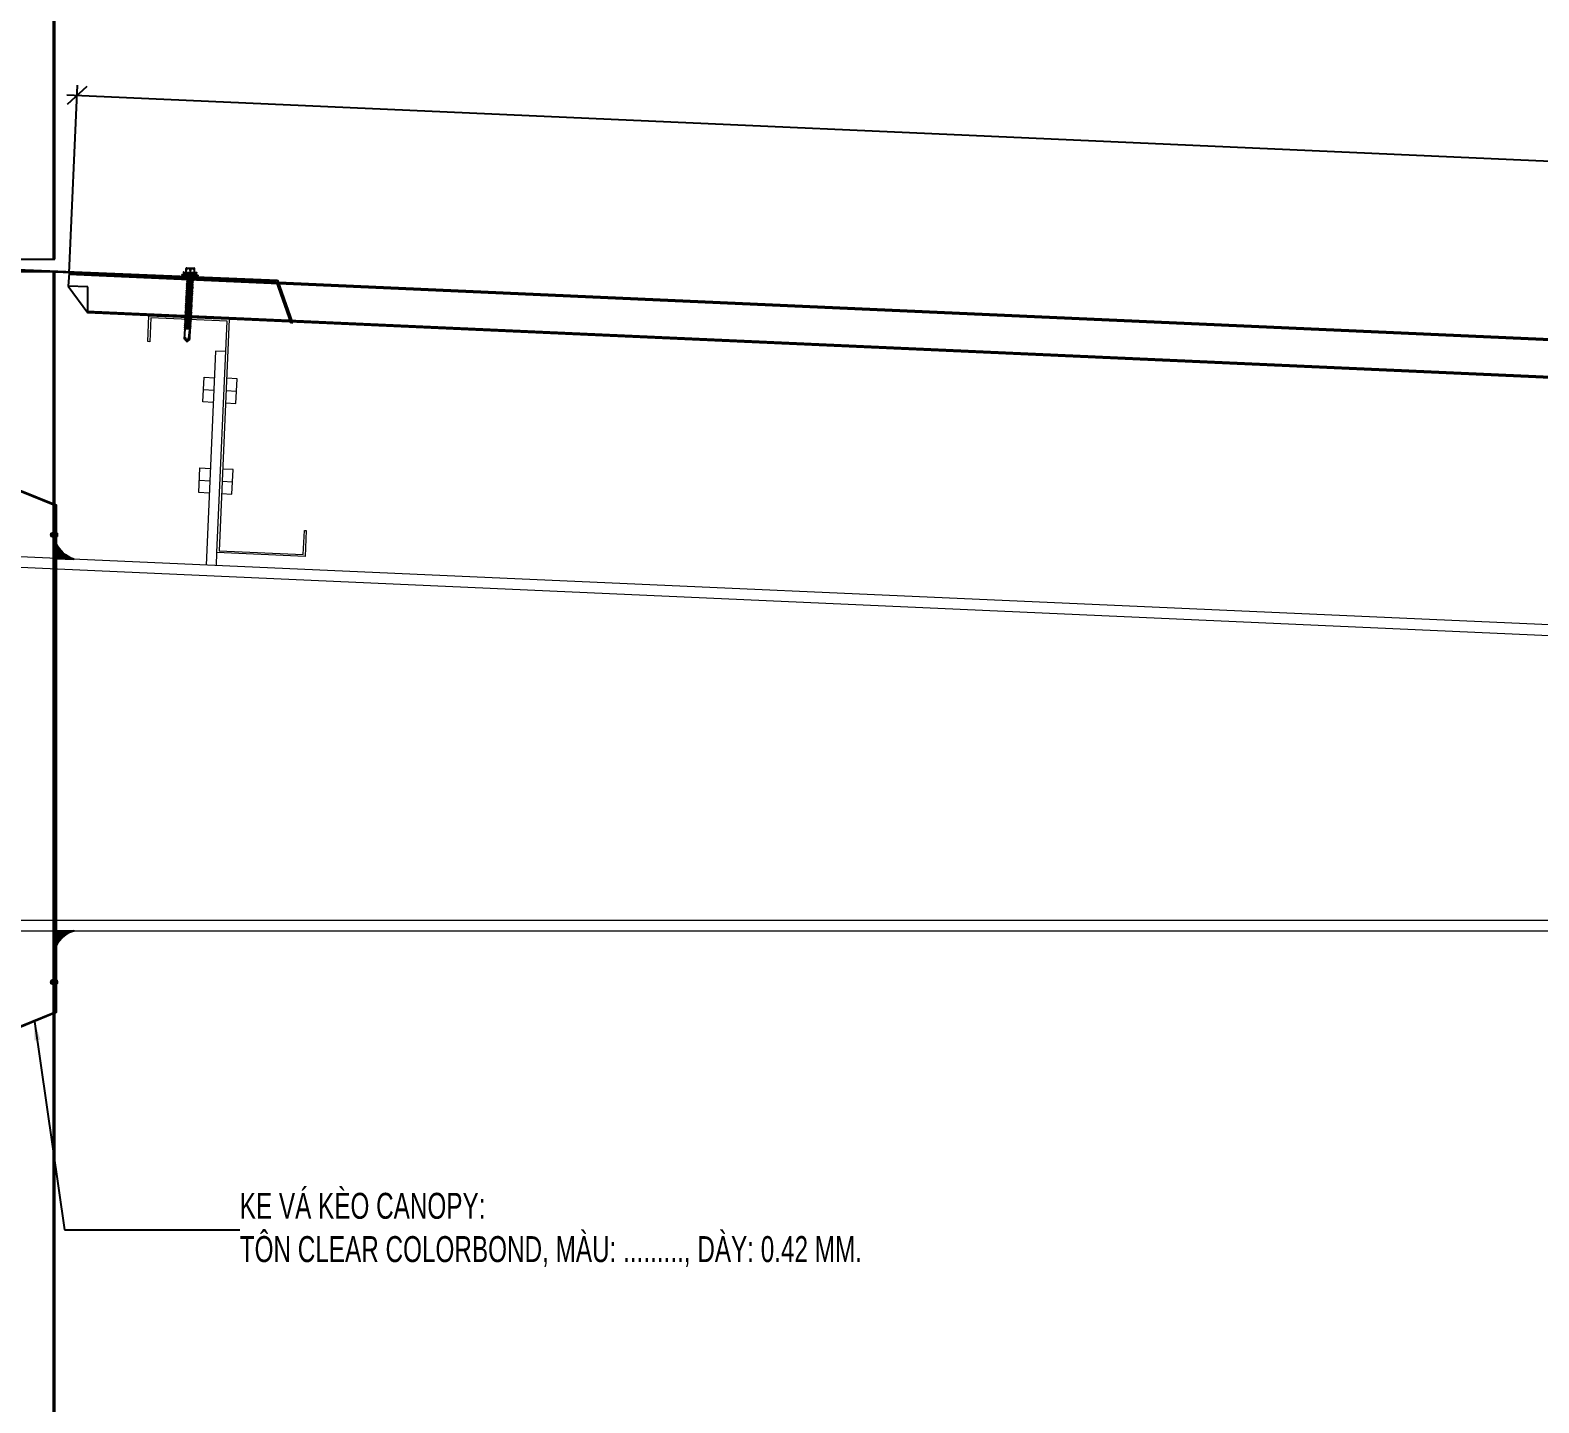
# Model space of a CAD drawing. Header units: inches. Extents: x 315041 to 662841, y -45540 to -35018.
# Drawn here: x 329714.6 to 329859.9, y -37506.7 to -37374.5 of the extents above; entities that cross this region are included whole.
import ezdxf

# ---------------------------------------------------------------- set-up
doc = ezdxf.new("R2010")
doc.units = ezdxf.units.IN
doc.header["$MEASUREMENT"] = 0
doc.linetypes.add('XKITLINE00', pattern=[0])
for name, color, linetype in [('3', 3, 'Continuous'), ('6', 6, 'Continuous'), ('flashing', 6, 'Continuous'), ('ROOFING', 4, 'Continuous'), ('STRUCTURE', 1, 'Continuous')]:
    doc.layers.add(name, color=color, linetype=linetype)
doc.styles.add('ST1', font='times.ttf', dxfattribs={"width": 0.7})
doc.styles.add('ST1H', font='vnshxh.shx', dxfattribs={"width": 0.7})
doc.dimstyles.new('3', dxfattribs={"dimtxt": 3.5, "dimasz": 1.8, "dimexe": 1, "dimexo": 0, "dimgap": 1, "dimtad": 1, "dimdec": 0, "dimlfac": 3, "dimzin": 0, "dimdsep": 46, "dimtxsty": 'ST1H', "dimblk": 'OBLIQUE', "dimcen": 1, "dimdle": 1, "dimclrd": 8, "dimclre": 8, "dimclrt": 3, "dimadec": 0, "dimazin": 0, "dimtfac": 1, "dimtdec": 0, "dimtix": 1, "dimtofl": 0, "dimtmove": 1, "dimatfit": 3, "dimfxl": 0.18, "dimtolj": 1, "dimtzin": 0, "dimlwd": -1, "dimlwe": -1, "dimarcsym": 1})
doc.dimstyles.new('8', dxfattribs={"dimtxt": 4.5, "dimasz": 1.8, "dimexe": 1, "dimexo": 0, "dimgap": 1, "dimtad": 1, "dimdec": 0, "dimlfac": 8, "dimzin": 0, "dimdsep": 46, "dimtxsty": 'ST1', "dimblk": 'OBLIQUE', "dimcen": 1, "dimdle": 1, "dimclrd": 8, "dimclre": 8, "dimclrt": 3, "dimadec": 0, "dimazin": 0, "dimtfac": 1, "dimtdec": 0, "dimtix": 1, "dimtmove": 1, "dimatfit": 3, "dimfxl": 0, "dimtolj": 1, "dimtzin": 0, "dimlwd": -1, "dimlwe": -1, "dimarcsym": 1})

# ---------------------------------------------------------------- blocks, each defined once
blk = doc.blocks.new('_Oblique')
at = {"color": 0, "linetype": 'ByBlock', "lineweight": -2}
blk.add_line((-0.5, -0.5), (0.5, 0.5), dxfattribs=at)
blk = doc.blocks.new('*D551')
at = {"color": 8, "linetype": 'Continuous', "transparency": 16777216}
for p, q in [((329718.3119499557, -37397.87756812415), (329719.1210369827, -37379.75959835122)), ((329718.0774204556, -37380.71399058936), (330032.2905277244, -37394.74568133595)), ((330030.5270484593, -37411.8200345817), (330031.3361354863, -37393.70206480878))]:
    blk.add_line(p, q, dxfattribs=at)
at = {"layer": 'Defpoints', "color": 0, "transparency": 16777216}
for p in [(330031.2915233418, -37394.70106919143), (329718.3119499557, -37397.87756812415), (330030.5270484593, -37411.8200345817)]:
    blk.add_point(p, dxfattribs=at)
at = {"color": 8, "transparency": 16777216, "xscale": 1.8, "yscale": 1.8, "zscale": 1.8}
for p, rotation in [((329719.0764248382, -37380.75860273388), 177.4430637708911), ((330031.2915233418, -37394.70106919143), 357.4430637708911)]:
    blk.add_blockref('_Oblique', p, dxfattribs=dict(at, rotation=rotation))
at = {"color": 3, "transparency": 16777216, "insert": (329875.330700442, -37384.44417753254), "char_height": 4.5, "attachment_point": 5, "rotation": 357.4430637708911, "style": 'ST1'}
blk.add_mtext('\\A1;2500', dxfattribs=at)
blk = doc.blocks.new('*D552')
at = {"color": 8, "linetype": 'Continuous', "transparency": 16777216}
blk.add_arc((330100.9768936121, -37443.47392053186), 11.93036759489013, 177.4461271305961, 269.9999999999732, dxfattribs=at)
at = {"layer": 'Defpoints', "color": 0, "transparency": 16777216}
for p in [(329680.5573344846, -37424.72193297613), (330100.9768936121, -37442.47292631085), (330100.9768936121, -37443.47392053186), (330090.4722202587, -37449.1294937731), (330100.9768936121, -37461.22193307648)]:
    blk.add_point(p, dxfattribs=at)
at = {"color": 8, "transparency": 16777216, "xscale": 1.8, "yscale": 1.8, "zscale": 1.8}
for p, rotation in [((330089.0583756586, -37442.94231847985), 87.44612713059611), ((330100.9768936121, -37455.4042881268), 359.9999999999732)]:
    blk.add_blockref('_Oblique', p, dxfattribs=dict(at, rotation=rotation))
at = {"color": 3, "transparency": 16777216, "insert": (330094.7365133992, -37449.44216517627), "char_height": 4.5, "attachment_point": 5, "rotation": 313.7230635652978, "style": 'ST1'}
blk.add_mtext('\\A1;93°', dxfattribs=at)
blk = doc.blocks.new('A$C26A6701F')
at = {"layer": 'STRUCTURE', "color": 1, "linetype": 'Continuous'}
for p, q in [((1.177290687337518e-05, 17.21141309024097), (1.333345103601459, 17.54447710842942)), ((1.177319791167974e-05, 17.07807975659671), (1.177290687337518e-05, 17.21141309024097)), ((1.177290687337518e-05, 17.21141309024097), (4.000011763127986, 17.21141308989172)), ((4.000011763360817, 17.07807975624019), (1.177319791167974e-05, 17.07807975659671)), ((3.944849559571594, 16.7101386350987), (0.05517397564835846, 16.7101386350987)), ((0.4000117725227028, 17.84013201894413), (3.600011764152441, 17.84013201871858)), ((0.4000117716495879, 17.57346535181568), (1.20001177029917, 17.57346535167017)), ((0.93334510398563, 17.84013201895141), (0.9333451049751602, 18.77346535393735)), ((0.9741404834785499, 17.84013201898779), (1.034763714356814, 18.61004063630389)), ((1.06667843752075, 18.9067986874943), (2.933345099037979, 18.90679868739971)), ((1.129659109632485, 15.24657276942889), (2.903430060658138, 15.5236446831841)), ((1.135430490889121, 15.72136758916895), (2.909201440459583, 15.99843950292416)), ((1.397568855201825, 15.92839975858078), (1.135430490889121, 15.72136758916895)), ((1.135430490889121, 15.72136758916895), (1.394456935406197, 15.61368682554894)), ((1.135811621497851, 16.19540563038026), (2.909582572523504, 16.47247754413547)), ((1.397949985810556, 16.4024377997921), (1.135811621497851, 16.19540563038026)), ((1.135811621497851, 16.19540563038026), (1.394838066014927, 16.08772486676753)), ((1.192151619761717, 16.71013863509143), (1.141583002754487, 16.67020045012032)), ((1.141583002754487, 16.67020045012032), (1.397261001053266, 16.71013863509143)), ((1.141583002754487, 16.67020045012032), (1.400609447271563, 16.56251968650031)), ((1.20001177029917, 17.57346535167017), (2.800011766084936, 17.57346535157558)), ((1.329580037854612, 17.54447710844397), (1.329580037388951, 17.57346535180113)), ((1.333345103601459, 17.54447710842942), (2.666678433655761, 17.54447710829845)), ((2.7026696067187, 15.63764833582536), (1.391797473945189, 15.45360493884073)), ((1.392875523481052, 15.45375629458431), (1.394458834431134, 15.61387879259564)), ((1.393256654089782, 15.92779433579562), (1.394839965039864, 16.08791683380696)), ((1.394456935406197, 15.61368682554894), (2.733539763081353, 15.80776478816551)), ((1.394838066014927, 16.08772486676753), (2.733920893690083, 16.28180282937683)), ((2.708440987917129, 16.11244315556542), (1.397568855201825, 15.92839975858078)), ((2.708822118584067, 16.58648119677673), (1.397949985810556, 16.4024377997921)), ((1.399028035346419, 16.40258915553568), (1.4006113462965, 16.56271165354701)), ((1.400609447271563, 16.56251968650031), (2.419138271710835, 16.7101386350987)), ((1.907738519541454, 18.61004063611472), (1.968361751234625, 17.84013201884227)), ((2.041109667858109, 17.84013201874041), (2.101732900191564, 18.61004063607106)), ((2.665229063364677, 17.54447710818204), (2.665229062899016, 17.5734653515392)), ((2.666678433655761, 17.54447710829845), (4.000011763127986, 17.21141308989172)), ((2.7026696067187, 15.63764833582536), (2.704311096225865, 15.80365456733125)), ((2.7026696067187, 15.63764833582536), (2.903430060658138, 15.5236446831841)), ((2.708440987917129, 16.11244315556542), (2.710082475969102, 16.27844938708586)), ((2.708440987917129, 16.11244315556542), (2.909201440459583, 15.99843950292416)), ((2.708822118584067, 16.58648119677673), (2.710044858220499, 16.71013863509143)), ((2.708822118584067, 16.58648119677673), (2.909582572523504, 16.47247754413547)), ((2.727768381824717, 15.33296996842546), (2.903430060658138, 15.5236446831841)), ((2.733539763081353, 15.80776478816551), (2.909201440459583, 15.99843950292416)), ((2.733920893690083, 16.28180282937683), (2.909582572523504, 16.47247754413547)), ((2.800011766084936, 17.57346535157558), (3.600011763221119, 17.57346535159741)), ((2.974707705376204, 18.61004063606379), (3.035330937069375, 17.84013201878406)), ((3.066678432689514, 17.84013201869675), (3.066678432165645, 18.77346535366814)), ((4.000011763127986, 17.21141308989172), (4.000011763360817, 17.07807975624019)), ((1.096928023907822, 11.45112787344988), (2.870698973420076, 11.72819978720509)), ((1.359066388162319, 11.65816004286171), (1.096928023907822, 11.45112787344988)), ((1.102699403651059, 11.92592269318993), (2.876470354618505, 12.20299460694514)), ((1.364837769418955, 12.13295486241259), (1.102699403651059, 11.92592269318993)), ((1.102699403651059, 11.92592269318993), (1.361725849623326, 11.81824192956992)), ((1.108470784849487, 12.40071751292999), (2.882241735875141, 12.6777894265033)), ((1.370609150675591, 12.60774968215264), (1.108470784849487, 12.40071751292999)), ((1.108470784849487, 12.40071751292999), (1.367497230879962, 12.29303674930998)), ((1.114242166106123, 12.87551233249542), (2.888013117073569, 13.15258424624335)), ((1.376380530418828, 13.0825445018927), (1.114242166106123, 12.87551233249542)), ((1.114242166106123, 12.87551233249542), (1.373268612078391, 12.76783156905003)), ((1.117354085901752, 13.34890704772261), (2.891125036869198, 13.62597896147054)), ((1.379492450156249, 13.55593921712716), (1.117354085901752, 13.34890704772261)), ((1.117354085901752, 13.34890704772261), (1.376380530418828, 13.24122628409532)), ((1.123125465644989, 13.82370186746266), (2.896896416670643, 14.10077378121059)), ((1.385263831412885, 14.03073403669259), (1.123125465644989, 13.82370186746266)), ((1.123125465644989, 13.82370186746266), (1.382151911617257, 13.71602110383537)), ((1.123506597767118, 14.29773990847752), (2.897277548792772, 14.57481182223273)), ((1.385644962079823, 14.50477207788936), (1.123506597767118, 14.29773990847752)), ((1.123506597767118, 14.29773990847752), (1.382533042284194, 14.19005914486479)), ((1.129277979023755, 14.77253472821758), (2.903048928594217, 15.04960664197279)), ((1.391416343336459, 14.97956689762941), (1.129277979023755, 14.77253472821758)), ((1.129277979023755, 14.77253472821758), (1.388304423540831, 14.66485396459757)), ((1.391797473945189, 15.45360493884073), (1.129659109632485, 15.24657276942889)), ((1.129659109632485, 15.24657276942889), (1.388685554149561, 15.13889200581616)), ((2.66993852093583, 11.84220343984634), (1.359066388162319, 11.65816004286171)), ((1.360144437698182, 11.65831139859802), (1.361727748648264, 11.81843389660935)), ((1.361725849623326, 11.81824192956992), (2.700808677298483, 12.01231989199732)), ((2.675709902192466, 12.3169982595864), (1.364837769418955, 12.13295486241259)), ((1.365915818954818, 12.13310621815617), (1.367499129846692, 12.2932287163494)), ((1.367497230879962, 12.29303674930998), (2.706580058496911, 12.48711471173738)), ((2.681481281935703, 12.79179307913728), (1.370609150675591, 12.60774968215264)), ((1.371687200153247, 12.60790103789623), (1.373270509648137, 12.76802353608946)), ((1.373268612078391, 12.76783156905003), (2.712351439753547, 12.96190953147743)), ((1.376380530418828, 13.24122628409532), (2.715463358035777, 13.43530424652999)), ((2.687252663192339, 13.26658789887733), (1.376380530418828, 13.0825445018927)), ((1.376380530418828, 13.24122628409532), (1.376380530418828, 13.0825445018927)), ((2.69036458292976, 13.7399826141118), (1.379492450156249, 13.55593921712716)), ((1.380570499692112, 13.55609057268884), (1.382153810642194, 13.71621307088935)), ((1.38095163035905, 14.03012861389288), (1.382534941309132, 14.19025111190422)), ((1.382151911617257, 13.71602110383537), (2.721234739292413, 13.91009906627005)), ((1.382533042284194, 14.19005914486479), (2.721615869959351, 14.38413710747409)), ((2.696135964186396, 14.21477743366268), (1.385263831412885, 14.03073403669259)), ((2.696517094853334, 14.68881547487399), (1.385644962079823, 14.50477207788936)), ((1.386723011615686, 14.50492343363294), (1.388306322565768, 14.66504593164427)), ((1.387104142224416, 14.97896147484425), (1.388687453174498, 15.13908397285559)), ((1.388304423540831, 14.66485396459757), (2.727387251215987, 14.85893192721414)), ((1.388685554149561, 15.13889200581616), (2.727768381824717, 15.33296996842546)), ((2.702288476051763, 15.16361029461405), (1.391416343336459, 14.97956689762941)), ((2.66993852093583, 11.84220343984634), (2.671580008987803, 12.00820967135223)), ((2.66993852093583, 11.84220343984634), (2.870698973420076, 11.72819978720509)), ((2.675709902192466, 12.3169982595864), (2.677351390186232, 12.48300449109229)), ((2.675709902192466, 12.3169982595864), (2.876470354618505, 12.20299460694514)), ((2.681481281935703, 12.79179307913728), (2.683122771442868, 12.95779931064317)), ((2.681481281935703, 12.79179307913728), (2.882241735875141, 12.6777894265033)), ((2.687252663192339, 13.42526968107995), (2.687252663192339, 13.26658789887733)), ((2.687252663192339, 13.26658789887733), (2.888013117073569, 13.15258424624335)), ((2.69036458292976, 13.7399826141118), (2.692006072436925, 13.90598884561769)), ((2.69036458292976, 13.7399826141118), (2.891125036869198, 13.62597896147054)), ((2.695037296041846, 11.53752507244644), (2.870698973420076, 11.72819978720509)), ((2.696135964186396, 14.21477743366268), (2.69777745223837, 14.38078366518312)), ((2.696135964186396, 14.21477743366268), (2.896896416670643, 14.10077378102869)), ((2.696517094853334, 14.68881547487399), (2.698158584360499, 14.85482170637988)), ((2.696517094853334, 14.68881547487399), (2.897277548792772, 14.57481182223273)), ((2.700808677298483, 12.01231989199732), (2.876470354618505, 12.20299460694514)), ((2.702288476051763, 15.16361029461405), (2.703929964103736, 15.32961652613449)), ((2.702288476051763, 15.16361029461405), (2.903048928594217, 15.04960664197279)), ((2.706580058496911, 12.48711471173738), (2.882241735875141, 12.6777894265033)), ((2.712351439753547, 12.96190953147743), (2.888013117073569, 13.15258424624335)), ((2.715463358035777, 13.43530424652999), (2.891125036869198, 13.62597896147054)), ((2.721234739292413, 13.91009906627005), (2.896896416670643, 14.10077378121059)), ((2.721615869959351, 14.38413710747409), (2.897277548792772, 14.57481182223273)), ((2.727387251215987, 14.85893192721414), (2.903048928594217, 15.04960664197279)), ((1.058806687477045, 7.654926198942121), (2.832577638502698, 7.931998112697329)), ((1.320945051789749, 7.861958368346677), (1.058806687477045, 7.654926198942121)), ((1.064578068733681, 8.129721018682176), (2.838349018245935, 8.406792932437384)), ((1.326716432988178, 8.336753188086732), (1.064578068733681, 8.129721018682176)), ((1.064578068733681, 8.129721018682176), (1.323604513250757, 8.022040255062166)), ((1.070349448476918, 8.60451583842223), (2.844120399444364, 8.881587752177438)), ((1.332487814244814, 8.811548007644888), (1.070349448476918, 8.60451583842223)), ((1.070349448476918, 8.60451583842223), (1.329375894449186, 8.49683507480222)), ((1.076120829733554, 9.079310658162285), (2.849891780701, 9.356382571728318)), ((1.33825919550145, 9.286342827384942), (1.076120829733554, 9.079310658162285)), ((1.076120829733554, 9.079310658162285), (1.335147275705822, 8.971629894542275)), ((1.081892210990191, 9.554105477727717), (2.855663161957636, 9.831177391468373)), ((1.344030575244687, 9.761137647124997), (1.081892210990191, 9.554105477727717)), ((1.081892210990191, 9.554105477727717), (1.340918656962458, 9.44642471428233)), ((1.085004130727611, 10.0275001929549), (2.858775081695057, 10.30457210670284)), ((1.347142494982108, 10.23453236235218), (1.085004130727611, 10.0275001929549)), ((1.085004130727611, 10.0275001929549), (1.344030575244687, 9.919819429327617)), ((1.090775510529056, 10.50229501269496), (2.864546461496502, 10.77936692644289)), ((1.352913876238745, 10.70932718191762), (1.090775510529056, 10.50229501269496)), ((1.090775510529056, 10.50229501269496), (1.349801956443116, 10.39461424906767)), ((1.091156642651185, 10.97633305370982), (2.864927593618631, 11.25340496746503)), ((1.35329500696389, 11.18336522312165), (1.091156642651185, 10.97633305370982)), ((1.091156642651185, 10.97633305370982), (1.350183087110054, 10.86865229008981)), ((1.096928023907822, 11.45112787344988), (1.35595446836669, 11.34344710982987)), ((2.631817184563261, 8.046001765331312), (1.320945051789749, 7.861958368346677)), ((1.322023101267405, 7.86210972409026), (1.323606412217487, 8.022232222101593)), ((1.323604513250757, 8.022040255062166), (2.662687340925913, 8.21611821767874)), ((2.637588565761689, 8.520796585071366), (1.326716432988178, 8.336753188086732)), ((1.327794482524041, 8.336904543830315), (1.329377793474123, 8.497027041841648)), ((1.329375894449186, 8.49683507480222), (2.668458722124342, 8.69091303722962)), ((2.643359947018325, 8.995591404811421), (1.332487814244814, 8.811548007644888)), ((1.333565863780677, 8.81169936338847), (1.335149174672551, 8.971821861581702)), ((1.335147275705822, 8.971629894542275), (2.674230103380978, 9.165707856969675)), ((2.649131326761562, 9.470386224369577), (1.33825919550145, 9.286342827384942)), ((1.339337244979106, 9.286494183128525), (1.340920554532204, 9.446616681321757)), ((1.340918656962458, 9.44642471428233), (2.680001484637614, 9.64050267670973)), ((1.344030575244687, 9.919819429327617), (2.683113402919844, 10.11389739175502)), ((2.654902708018199, 9.945181044109631), (1.344030575244687, 9.761137647124997)), ((1.344030575244687, 9.919819429327617), (1.344030575244687, 9.761137647124997)), ((2.65801462775562, 10.41857575933682), (1.347142494982108, 10.23453236235218)), ((1.348220544517972, 10.23468371792114), (1.349803855468053, 10.39480621611438)), ((1.348601675243117, 10.70872175911791), (1.350184986134991, 10.86884425713652)), ((1.349801956443116, 10.39461424906767), (2.688884784118272, 10.58869221149507)), ((1.350183087110054, 10.86865229008981), (2.68926591478521, 11.06273025270639)), ((2.663786009012256, 10.89337057889497), (1.352913876238745, 10.70932718191762)), ((2.664167139679193, 11.36740862010629), (1.35329500696389, 11.18336522312165)), ((1.354373056441545, 11.18351657885796), (1.355956367391627, 11.34363907686929)), ((1.35595446836669, 11.34344710982987), (2.695037296041846, 11.53752507244644)), ((2.631817184563261, 8.046001765331312), (2.633458674012218, 8.212007996837201)), ((2.631817184563261, 8.046001765331312), (2.832577638502698, 7.931998112697329)), ((2.637588565761689, 8.520796585071366), (2.639230053813662, 8.686802816577256)), ((2.637588565761689, 8.520796585071366), (2.838349018245935, 8.406792932437384)), ((2.643359947018325, 8.995591404811421), (2.645001435070299, 9.16159763631731)), ((2.643359947018325, 8.995591404811421), (2.844120399444364, 8.881587752177438)), ((2.649131326761562, 9.470386224369577), (2.650772816326935, 9.636392455875466)), ((2.649131326761562, 9.470386224369577), (2.849891780701, 9.356382571728318)), ((2.654902708018199, 10.10386282631225), (2.654902708018199, 9.945181044109631)), ((2.654902708018199, 9.945181044109631), (2.855663161957636, 9.831177391468373)), ((2.656915959669277, 7.741323397938686), (2.832577638502698, 7.931998112697329)), ((2.65801462775562, 10.41857575933682), (2.659656117262784, 10.58458199084271)), ((2.65801462775562, 10.41857575933682), (2.858775081695057, 10.30457210670284)), ((2.662687340925913, 8.21611821767874), (2.838349018245935, 8.406792932437384)), ((2.663786009012256, 10.89337057889497), (2.665427497064229, 11.05937681040814)), ((2.663786009012256, 10.89337057889497), (2.864546461496502, 10.77936692625372)), ((2.664167139679193, 11.36740862010629), (2.665808629186358, 11.53341485161218)), ((2.664167139679193, 11.36740862010629), (2.864927593618631, 11.25340496746503)), ((2.668458722124342, 8.69091303722962), (2.844120399444364, 8.881587752177438)), ((2.674230103380978, 9.165707856969675), (2.849891780701, 9.356382571728318)), ((2.680001484637614, 9.64050267670973), (2.855663161957636, 9.831177391468373)), ((2.683113402919844, 10.11389739175502), (2.858775081695057, 10.30457210670284)), ((2.688884784118272, 10.58869221149507), (2.864546461496502, 10.77936692644289)), ((2.68926591478521, 11.06273025270639), (2.864927593618631, 11.25340496746503)), ((1.021273992024362, 3.859189645132574), (2.795044943050016, 4.136261558880506)), ((1.283412356337067, 4.06622181453713), (1.021273992024362, 3.859189645132574)), ((1.025967323745135, 4.33383310912177), (2.799738274712581, 4.610905022876977)), ((1.288105687999632, 4.540865278533602), (1.025967323745135, 4.33383310912177)), ((1.025967323745135, 4.33383310912177), (1.284993768262211, 4.22615234550176)), ((1.031738703488372, 4.808627928861824), (2.805509654514026, 5.085699842617032)), ((1.293877069256268, 5.015660098273656), (1.031738703488372, 4.808627928861824)), ((1.031738703488372, 4.808627928861824), (1.29076514946064, 4.700947165241814)), ((1.03534003184177, 5.281708878967038), (2.809110982809216, 5.55878079271497)), ((1.297478396096267, 5.488741048364318), (1.03534003184177, 5.281708878967038)), ((1.03534003184177, 5.281708878967038), (1.294366476358846, 5.174028115521651)), ((1.041111413098406, 5.756503698707093), (2.814882364065852, 6.033575612455024)), ((1.303249777352903, 5.963535868104373), (1.041111413098406, 5.756503698707093)), ((1.041111413098406, 5.756503698707093), (1.300137857557274, 5.648822935079806)), ((1.046882794296835, 6.231298518447147), (2.820653745322488, 6.508370432195079)), ((1.309021158609539, 6.438330687844427), (1.046882794296835, 6.231298518447147)), ((1.046882794296835, 6.231298518447147), (1.305909238813911, 6.123617754819861)), ((1.052654175553471, 6.706093338187202), (2.826425126520917, 6.983165251927858)), ((1.314792539866176, 6.913125507584482), (1.052654175553471, 6.706093338187202)), ((1.052654175553471, 6.706093338187202), (1.311680620070547, 6.598412574559916)), ((1.058425555354916, 7.180888157927257), (2.832196506380569, 7.457960071667912)), ((1.320563921122812, 7.387920327149914), (1.058425555354916, 7.180888157927257)), ((1.058425555354916, 7.180888157927257), (1.317452001268975, 7.07320739429997)), ((1.058806687477045, 7.654926198942121), (1.317833131994121, 7.547245435322111)), ((1.28030043799663, 3.751508881505288), (2.61793174414197, 3.945376469993789)), ((2.620983584842179, 4.254013702477096), (1.283412356337067, 4.06622181453713)), ((1.283412356337067, 4.06622181453713), (1.284995667228941, 4.226344312548463)), ((1.284993768262211, 4.22615234550176), (2.624076595937368, 4.420230308118335)), ((2.598977820773143, 4.724908675518236), (1.288105687999632, 4.540865278533602)), ((1.289183737535495, 4.541016634269909), (1.290767048485577, 4.701139132288517)), ((1.29076514946064, 4.700947165241814), (2.629847977135796, 4.895025127858389)), ((1.292785064433701, 5.014097584375122), (1.294368375383783, 5.17422008257563)), ((2.60474920202978, 5.199703495258291), (1.293877069256268, 5.015660098273656)), ((1.294366476358846, 5.174028115521651), (2.633449304034002, 5.368106077949051)), ((2.608350528927986, 5.672784445348952), (1.297478396096267, 5.488741048364318)), ((1.298556445690338, 5.488892404115177), (1.300139756640419, 5.64901490212651)), ((1.300137857557274, 5.648822935079806), (2.639220685232431, 5.842900897689105)), ((2.614121910126414, 6.147579265089007), (1.303249777352903, 5.963535868104373)), ((1.304327826888766, 5.963687223855231), (1.305911137897056, 6.123809721866564)), ((1.305909238813911, 6.123617754819861), (2.644992066489067, 6.31769571742916)), ((2.61989329138305, 6.622374084829062), (1.309021158609539, 6.438330687844427)), ((1.310099208145402, 6.438482043595286), (1.311682519095484, 6.598604541606619)), ((1.311680620070547, 6.598412574559916), (2.650763447745703, 6.792490536987316)), ((2.625664672581479, 7.097168904569116), (1.314792539866176, 6.913125507584482)), ((1.315870589402039, 6.913276863153442), (1.31745390035212, 7.073399361346674)), ((1.316251720068976, 7.387314904350205), (1.31783503096085, 7.547437402361538)), ((1.317452001268975, 7.07320739429997), (2.656534828944132, 7.267285356727371)), ((1.317833131994121, 7.547245435322111), (2.656915959669277, 7.741323397938686)), ((2.631436053838115, 7.571963724127272), (1.320563921122812, 7.387920327149914)), ((2.598977820773143, 4.724908675518236), (2.600619310280308, 4.890914907024126)), ((2.598977820773143, 4.724908675518236), (2.799738274712581, 4.610905022876977)), ((2.60474920202978, 5.199703495258291), (2.60637558659073, 5.364182189121493)), ((2.60474920202978, 5.199703495258291), (2.805509654514026, 5.085699842617032)), ((2.608350528927986, 5.672784445348952), (2.60999201843515, 5.838790676854842)), ((2.608350528927986, 5.672784445348952), (2.809110982809216, 5.55878079271497)), ((2.614121910126414, 6.147579265089007), (2.615763399633579, 6.313585496594897)), ((2.614121910126414, 6.147579265089007), (2.814882364065852, 6.033575612455024)), ((2.616290254634805, 3.779370238473348), (2.61793174414197, 3.945376469993789)), ((2.61793174414197, 3.945376469993789), (2.795044943050016, 4.136261558880506)), ((2.61989329138305, 6.622374084829062), (2.621534780890215, 6.788380316334951)), ((2.61989329138305, 6.622374084829062), (2.820653745322488, 6.508370432195079)), ((2.620983584842179, 4.254013702477096), (2.622566895850468, 4.414136200488429)), ((2.795044943050016, 4.136261558880506), (2.620983584842179, 4.254013702477096)), ((2.624076595937368, 4.420230308118335), (2.799738274712581, 4.610905022876977)), ((2.625664672581479, 7.097168904569116), (2.627306162146851, 7.263175136075006)), ((2.625664672581479, 7.097168904569116), (2.826425126520917, 6.983165251927858)), ((2.629847977135796, 4.895025127858389), (2.805509654514026, 5.085699842617032)), ((2.631436053838115, 7.571963724127272), (2.633077541890088, 7.737969955640438)), ((2.631436053838115, 7.571963724127272), (2.832196506380569, 7.457960071486013)), ((2.633449304034002, 5.368106077949051), (2.809110982809216, 5.55878079271497)), ((2.639220685232431, 5.842900897689105), (2.814882364065852, 6.033575612455024)), ((2.644992066489067, 6.31769571742916), (2.820653745322488, 6.508370432195079)), ((2.650763447745703, 6.792490536987316), (2.826425126520917, 6.983165251927858)), ((2.656534828944132, 7.267285356727371), (2.832196506380569, 7.457960071667912)), ((1.278719026013277, 3.591578350533382), (1.016580660361797, 3.384546181136102)), ((1.016580660361797, 3.384546181136102), (2.305944654974155, 3.585951300090528)), ((1.016580660361797, 3.384546181136102), (1.275607106275856, 3.276865417508816)), ((1.021273992024362, 3.859189645132574), (1.28030043799663, 3.751508881505288)), ((1.269609601353295, 0.6228769704757724), (1.279359447129536, 3.275559830406564)), ((1.269609601353295, 0.6228769704757724), (1.407698227965739, 0.8129227230820106)), ((1.269609601353295, 0.6228769704757724), (1.878732151701115, 0.01950134385697311)), ((1.275607106275856, 3.276865417508816), (2.212127280654386, 3.412598565460939)), ((1.278719026013277, 3.591578350533382), (1.280302335566375, 3.751700848559267)), ((2.345359317609109, 3.741332165300264), (1.278719026013277, 3.591578350533382)), ((1.666132095211651, 0.8076474408153445), (1.984810214547906, 0.01573257370910142)), ((1.959187032072805, 0.07940616420091828), (2.261929250147659, 0.6358214864012552)), ((1.984810214547906, 0.01573257370910142), (2.602834053512197, 0.6052740930608707)), ((2.376938613539096, 0.9579032522742637), (2.558454519079532, 3.708122273339541)), ((2.516334495390765, 3.45668838218262), (2.614689933951013, 3.470943380118115)), ((2.616290254634805, 3.779370238473348), (2.521852507372387, 3.766111398443172)), ((2.544223656994291, 3.623171674589685), (2.790351611329243, 3.661618094884034)), ((2.602834053512197, 0.6052740930608707), (2.614673219621181, 3.469253027469676)), ((2.614689933951013, 3.470943380118115), (2.790351611329243, 3.661618094884034)), ((2.790351611329243, 3.661618094884034), (2.616290254634805, 3.779370238473348))]:
    blk.add_line(p, q, dxfattribs=at)
for centre, major_axis, ratio, start_param, end_param in [((-1.107214715331793, 16.72397739163716), (-0.8219911760315198, 0.8219911760315198), 0.9999999993416657, 3.915085933117767, 4.236521615459941), ((0.4227943259174936, 17.70679868541629), (0.09564732794056688, 0.09564732794056686), 0.9999999992807417, 0.9546329364402683, 3.757756038115318), ((1.066678437811788, 18.77346535385004), (-0.0942809045118338, 0.09428090451183381), 0.9999999929604519, -0.785398164734435, 0.7853981662623859), ((1.47125111753121, 18.03998088680237), (0.5076856166970881, 0.507685616697088), 0.999999999877039, 0.1319326649786925, 1.438863661326517), ((2.538220301910769, 18.03998088656226), (0.507685616755449, 0.5076856167554489), 0.9999999997113911, 0.1319326651878812, 1.438863661385084), ((2.933345099329017, 18.77346535374818), (-0.09428090431775937, 0.09428090431775939), 0.9999999951128835, 3.926990818775963, 5.497787143521367), ((3.552104110305663, 17.70679868504521), (-0.1001821370887679, 0.100182137088768), 0.999999998567053, 2.701136803581206, 5.152844832889347), ((5.104037225828506, 16.72445729169704), (-1.14962317334147, 0.1723529553665668), 0.9074596494887616, -0.177273005199085, 0.1772729643213415), ((1.53507969644852, 0.7203664203261724), (0.1113389145700241, 0.1113389145700241), 0.9999999987641137, 6.085328716431428, 8.011018884988886), ((1.934281224035658, 0.08826606376533164), (0.06250714410697238, 0.06250714410697236), 0.999999994260559, 3.247503643549319, 4.535451318277192), ((1.815688840171788, 3.739211521067773), (0.3632075616260741, 0.3632075616260741), 0.9999999902153996, 4.808661015374689, 5.40747759367408), ((1.789751960604917, 0.9860018785984721), (0.4156787834325529, 0.4156787834325529), 0.9999999982278175, 4.859665007452652, 5.449970647292889), ((2.44442078017164, 3.676691528911761), (0.0836408554681621, 0.08364085546816209), 0.999999996823491, 5.766735908407976, 8.502032397456187)]:
    blk.add_ellipse(centre, major_axis=major_axis, ratio=ratio, start_param=start_param, end_param=end_param, dxfattribs=at)
blk = doc.blocks.new('RIVET')
at = {"color": 8}
for p, q in [((-3.914987789030417, 1.084325839266965), (-4.167331088101491, 4.72939e-11)), ((-4.167331088101491, 4.72939e-11), (-3.914987789030417, -1.084325839208757)), ((-3.914987789030417, -1.084325839208757), (-3.914987789030417, 1.084325839266965)), ((-3.54093686575652, -1.317140908056896), (-3.54093686575652, 1.317140908151485)), ((-0.9629095086711456, -1.249999999952705), (-0.9629095086711456, 1.250000000047293)), ((-0.9629095086711456, 1.250000000047293), (-0.0625000000582077, 1.250000000047293)), ((0, 1.31250000003274), (0, 2.437500000025464)), ((0, -1.312499999974533), (0, 1.31250000003274)), ((0.0625000000582077, 2.500000000047291), (0.0863728756667115, 2.500000000047291)), ((0.1422745751915499, 2.465450849751503), (0.6840169943461656, 1.381966011296754)), ((0.1422745751915499, -2.465450849693295), (0.1422745751915499, 2.465450849751503)), ((0.7499999999708955, 1.102457514109119), (0.7499999999708955, -1.10245751401453)), ((0.9175378023064692, 0.6875000000327418), (0.7499999999708955, 0.6875000000327418)), ((0.9175378023064692, -0.6874999999745333), (0.9175378023064692, 0.6875000000327418)), ((-0.0625000000582077, -1.249999999952705), (-0.9629095086711456, -1.249999999952705)), ((0, -2.437499999967258), (0, -1.312499999974533)), ((0.0863728756667115, -2.499999999952705), (0.0625000000582077, -2.499999999952705)), ((0.6840169943461656, -1.381966011202166), (0.1422745751915499, -2.465450849693295)), ((0.9175378023064692, -0.6874999999745333), (0.7499999999708955, -0.6874999999745333))]:
    blk.add_line(p, q, dxfattribs=at)
for centre, radius, start, end in [((-3.413812949875134, 0.6960071749308554), 0.6340091517821423, 101.566667877257, 142.2308755650048), ((-2.516829869564389, -0.1326427478743425), 1.775012053210235, 64.63521389712217, 125.2368516401208), ((-0.9140571189345786, 2.958867628451116), 1.709565771609959, 240.4783234104565, 268.3624983159883), ((-0.0625000000582077, 1.31250000003274), 0.0624999999999965, 270, 0), ((0.0625000000582077, 2.437500000025464), 0.0625000000000142, 90, 180), ((0.0863728756667115, 2.437500000025464), 0.0624999999999609, 26.56505117707799, 90), ((0.1249999999708962, 1.102457514109119), 0.6250000000000582, 0, 26.56505117707799), ((5.368688533635577, 0.6158487672400954), 4.451727387475298, 179.0777758487487, 187.9517589927636), ((5.769411376822973, -0.6404616965919552), 4.852101584400593, 172.415007190585, 180.5554579667828), ((-3.413812949875134, -0.696007174836268), 0.6340091517821188, 217.7691244349952, 258.4333321227429), ((-2.516829869564389, 0.1326427479325504), 1.775012053210252, 234.7631483598792, 295.3647861028779), ((-0.9140571189345786, -2.958867628392908), 1.709565771609953, 91.63750168401172, 119.5216765895436), ((-0.0625000000582077, -1.312499999974533), 0.0625000000000142, 0, 90), ((0.0625000000582077, -2.437499999967258), 0.0624999999999965, 180, 270), ((0.0863728756667115, -2.437499999967258), 0.0624999999999328, 270, 333.434948822922), ((0.1249999999708962, -1.10245751401453), 0.6250000000000706, 333.434948822922, 0)]:
    blk.add_arc(centre, radius, start, end, dxfattribs=at)

msp = doc.modelspace()

# ---------------------------------------------------------------- hatches: boundary and pattern name
at = {"true_color": 0x2cc9bc}
h = msp.add_hatch(color=132, dxfattribs=at)
edge = h.paths.add_edge_path()
edge.add_line((329717.0573074936, -37423.89554178291), (329717.0573074936, -37425.34894826318))
edge.add_line((329717.0573074936, -37425.34894826318), (329718.7542820849, -37425.42463847722))
edge.add_arc((329719.6197950441, -37422.75791161342), 2.803666322626704, 203.9390861334263, 252.0186413385853, ccw=False)
msp.add_hatch(color=132, dxfattribs=at).paths.add_polyline_path([(329718.8069882396, -37461.22193307649), (329717.0573074935, -37461.22193307649), (329717.0573074935, -37462.67533955687, -0.213824628583746)])

# ---------------------------------------------------------------- linework, layer by layer
at = {"color": 94, "linetype": 'XKITLINE00', "lineweight": 0}
for p, q in [((329725.8913756328, -37404.47184729898), (329726.0027724623, -37401.97433038299)), ((329726.0027724623, -37401.97433038299), (329733.7450749102, -37402.31966055611)), ((329726.1817314694, -37402.16999891389), (329726.0786894011, -37404.48020206124)), ((329733.5494063787, -37402.49861956258), (329726.1817314694, -37402.16999891389)), ((329732.5551896698, -37424.78895803791), (329733.5494063787, -37402.49861956258)), ((329733.7450749102, -37402.31966055611), (329732.7508582013, -37424.60999903144)), ((329726.0786894011, -37404.48020206124), (329725.8913756328, -37404.47184729898)), ((329740.8677881857, -37424.97203872909), (329740.970830254, -37422.66183558178)), ((329740.970830254, -37422.66183558178), (329741.158144023, -37422.67019034405)), ((329741.158144023, -37422.67019034405), (329741.0467471928, -37425.16770726008)), ((329741.0467471928, -37425.16770726008), (329732.5551896698, -37424.78895803791)), ((329732.7508582013, -37424.60999903144), (329740.8677881857, -37424.97203872909))]:
    msp.add_line(p, q, dxfattribs=at)
at = {"color": 8, "linetype": 'XKITLINE00', "lineweight": 0}
for p, q in [((329732.4195083357, -37405.38864320925), (329731.5004844879, -37425.99315776632)), ((329733.4185151032, -37405.43320194129), (329732.4195083357, -37405.38864320925)), ((329731.2004928287, -37410.27668038636), (329731.3063198178, -37407.90403931615)), ((329731.3063198178, -37407.90403931615), (329732.3053265854, -37407.94859804818)), ((329731.2534063229, -37409.0903598513), (329732.2524130904, -37409.13491858325)), ((329733.4387336269, -37409.18783207751), (329734.4377403945, -37409.23239080955)), ((329734.4906538887, -37408.04607027449), (329733.4916471211, -37408.00151154245)), ((329734.3848269003, -37410.41871134465), (329734.4906538887, -37408.04607027449)), ((329732.1994995962, -37410.32123911836), (329731.2004928287, -37410.27668038636)), ((329733.3858201327, -37410.37415261266), (329734.3848269003, -37410.41871134465)), ((329730.810603923, -37419.01798959238), (329730.9164309122, -37416.64534852216)), ((329730.863517418, -37417.83166905731), (329731.8625241848, -37417.87622778927)), ((329730.9164309122, -37416.64534852216), (329731.9154376797, -37416.68990725421)), ((329733.0488447213, -37417.92914128357), (329734.0478514889, -37417.97370001557)), ((329734.1007649831, -37416.78737948051), (329733.1017582156, -37416.74282074847)), ((329733.9949379946, -37419.16002055068), (329734.1007649831, -37416.78737948051)), ((329731.8096106906, -37419.06254832441), (329730.810603923, -37419.01798959238)), ((329732.9959312271, -37419.11546181868), (329733.9949379946, -37419.16002055068)), ((330100.9768936121, -37442.47292631082), (329680.601893217, -37423.7229262097)), ((329680.5573344846, -37424.72193297613), (330100.9768936121, -37443.47392053187)), ((329732.499491254, -37426.03771649837), (329732.5551896698, -37424.78895803791)), ((330100.9768936121, -37460.22193307659), (329680.5573344805, -37460.22193307659)), ((329680.5573344805, -37461.22193307649), (330100.9768936121, -37461.22193307649))]:
    msp.add_line(p, q, dxfattribs=at)
at = {"color": 132, "true_color": 0x2cc9bc}
for points in [[(329717.0573074936, -37423.89554178291), (329717.0573074936, -37425.34894826318), (329718.7542820849, -37425.42463847722, -0.2129193967344943)], [(329717.0573074936, -37462.67533955675), (329717.0573074936, -37461.22193307649), (329718.8069882395, -37461.22193307649, 0.2138246285580683)]]:
    msp.add_lwpolyline(points, format="xyb", close=True, dxfattribs=at)
at = {"layer": '3'}
for p, q in [((329716.9323074928, -37396.53492735215), (329716.9323074928, -37257.74527876886)), ((329713.1824186753, -37396.53492735215), (329716.9323074928, -37396.53492735215)), ((330030.5214786176, -37411.94491042756), (329718.302654101, -37398.00227777858)), ((330030.5270484593, -37411.8200345817), (329718.3119499558, -37397.87756812427)), ((330025.1485793577, -37415.2087425986), (329720.0044397051, -37401.58166235156)), ((330025.7828083481, -37415.36215541273), (329720.0987255475, -37401.71099206369))]:
    msp.add_line(p, q, dxfattribs=at)
for points in [[(329716.807307494, -37396.53492735215), (329716.807307494, -37257.74527876886)], [(329716.9323074935, -37581.31412403611), (329716.9323074935, -37397.75849476552), (329713.182418676, -37397.75849476552), (329713.182418676, -37541.34212658751)], [(329716.8073074947, -37581.31412403611), (329716.8073074947, -37397.75849476552)]]:
    msp.add_lwpolyline(points, dxfattribs=at)
at = {"layer": '6', "ltscale": 10}
msp.add_lwpolyline([(329717.0573074936, -37428.27993792587), (329717.0573074936, -37469.11107286511), (329713.5573074935, -37470.54692061796), (329713.5279118788, -37470.44259136848), (329716.9323074935, -37469.05894832082), (329716.9323074935, -37428.27993792587), (329716.9323074935, -37420.26156028229), (329713.5279118788, -37418.87791723464), (329713.5573074935, -37418.77358798517), (329717.0573074936, -37420.209435738)], close=True, dxfattribs=at)
at = {"layer": 'flashing'}
for p, q in [((329738.2973924014, -37398.67537555168), (329713.1823428962, -37397.63625337067)), ((329713.3073428962, -37397.53551488207), (329738.3916251436, -37398.55917538068)), ((329739.7121935221, -37402.69254417781), (329738.2973924014, -37398.67537555168)), ((329738.3916251436, -37398.55917538068), (329739.8276285403, -37402.64921152324)), ((329739.8276285403, -37402.64921152324), (329739.7121935221, -37402.69254417781))]:
    msp.add_line(p, q, dxfattribs=at)
at = {"layer": 'ROOFING', "color": 3}
for p, q in [((329718.3119499558, -37397.87756812415), (329718.2184544909, -37399.13186768448)), ((329718.2184544909, -37399.13186768448), (329720.0987255475, -37401.71099206369)), ((329720.0987255475, -37399.18646012904), (329718.2184544909, -37399.13186768448)), ((329720.0987255475, -37401.71099206369), (329720.0987255475, -37399.18646012904))]:
    msp.add_line(p, q, dxfattribs=at)

# ---------------------------------------------------------------- block references
at = {"color": 9, "linetype": 'Continuous', "extrusion": (-2.14043168443347e-10, -5.245019474057088e-09, 1), "xscale": 0.3750000001228307, "yscale": 0.3749999999853344, "zscale": 0.375, "rotation": 357.6631222874859}
msp.add_blockref('A$C26A6701F', (329728.9522574834, -37404.44548336839, 0.0001255779210785978), dxfattribs=at)
at = {"layer": 'flashing', "color": 0, "ltscale": 500, "xscale": -0.1249999999708962, "yscale": 0.1250000000163709, "zscale": 0.1250000000145519, "rotation": 180}
for p in [(329717.0573074936, -37423.08598552355), (329717.0573074936, -37466.16685726766)]:
    msp.add_blockref('RIVET', p, dxfattribs=at)

# ---------------------------------------------------------------- texts
at = {"layer": '3', "insert": (329734.7499516413, -37490.03604427112), "char_height": 2.5, "attachment_point": 4, "style": 'ST1H', "bg_fill": 2}
msp.add_mtext('\\A1;ke V¸ KÌO CANOPY: \\Pt«n CLEAR COLORBOND, mµu: ........., dµy: 0.42 mm.', dxfattribs=at)

# ---------------------------------------------------------------- dimensions: what is measured, and where the dimension line sits
at = {"color": 8}
dim = msp.add_aligned_dim(p1=(329718.3119499558, -37397.87756812415), p2=(330030.5270484593, -37411.8200345817), distance=17.13602631531677, dimstyle='8', dxfattribs=at)
dim.commit()
dim.dimension.update_dxf_attribs({"geometry": '*D551', "text_midpoint": (329875.330700442, -37384.44417753254)})
dim = msp.add_angular_dim_2l(base=(330090.4722202587, -37449.1294937731), line1=((330100.9768936121, -37442.47292631082), (330100.9768936121, -37461.22193307649)), line2=((329680.5573344846, -37424.72193297613), (330100.9768936121, -37443.47392053187)), dimstyle='8', dxfattribs=at)
dim.commit()
dim.dimension.update_dxf_attribs({"geometry": '*D552', "text_midpoint": (330094.7365133992, -37449.44216517621)})

# ---------------------------------------------------------------- next in the draw order: leaders
at = {"color": 9}
msp.add_leader([(329714.9846140726, -37469.96137920023), (329717.8811319597, -37490.03604427112), (329734.7499516413, -37490.03604427112)], dimstyle='3', override={"dimgap": 1, "dimtad": 0}, dxfattribs=at)

doc.saveas('drawing.dxf')
